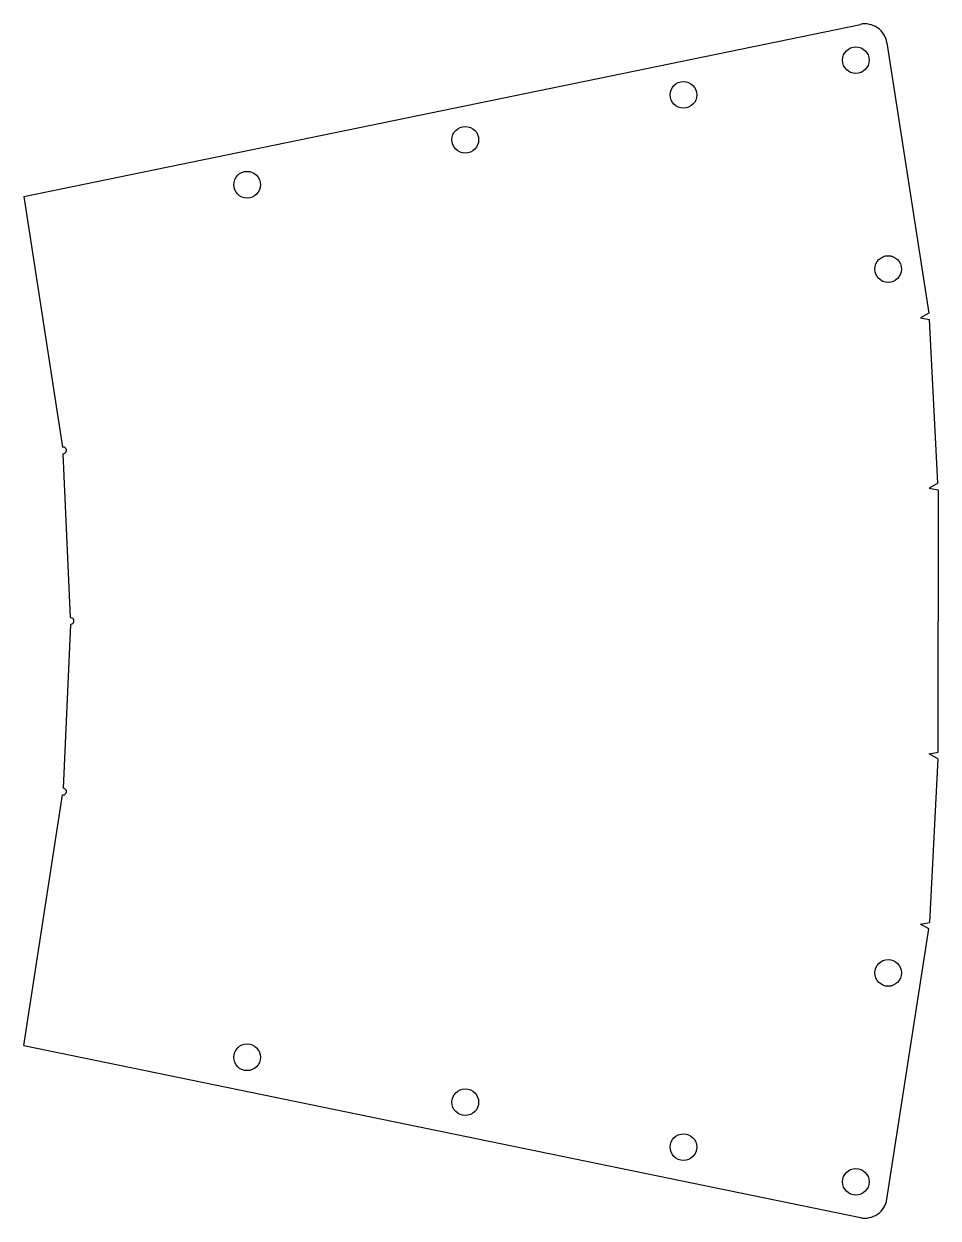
# Model space of a CAD drawing. Extents: x 2 to 413, y 4 to 540.
import ezdxf

# ---------------------------------------------------------------- set-up
doc = ezdxf.new("R2010")
doc.units = 0
doc.layers.get('0').update_dxf_attribs({"linetype": 'CONTINUOUS'})

msp = doc.modelspace()

# ---------------------------------------------------------------- linework, layer by layer
for p, q in [((1.75, 462.65), (377.81, 540.05)), ((389.71, 531.79), (408.5, 410.34)), ((1.75, 462.65), (19.17, 350.09)), ((408.5, 410.34), (404.76, 408.24)), ((404.76, 408.24), (408.81, 407.4)), ((412.66, 333.86), (408.81, 407.4)), ((22.68, 273.44), (19.47, 347.11)), ((412.66, 333.86), (408.77, 331.68)), ((408.77, 331.68), (412.74, 330.86)), ((412.74, 330.86), (412.74, 271.94)), ((22.68, 270.44), (19.47, 196.78)), ((412.74, 213.02), (412.74, 271.94)), ((408.77, 212.2), (412.74, 213.02)), ((412.66, 210.02), (408.77, 212.2)), ((412.66, 210.02), (408.81, 136.48)), ((1.75, 81.23), (19.17, 193.8)), ((404.76, 135.64), (408.81, 136.48)), ((408.5, 133.54), (404.76, 135.64)), ((389.71, 12.09), (408.5, 133.54)), ((1.75, 81.23), (377.81, 3.83))]:
    msp.add_line(p, q)
for centre in [(375.74, 523.96), (298.25, 508.36), (200.18, 488.18), (102.11, 467.99), (390.27, 430.08), (390.27, 113.8), (102.11, 75.89), (200.18, 55.7), (298.25, 35.52), (375.74, 19.92)]:
    msp.add_circle(centre, 6)
for centre, radius, start, end in [((379.82, 530.26), 10, 8.7971, 101.6308), ((19.4, 348.6), 1.5, 272.4967, 98.7971), ((22.74, 271.94), 1.5, 267.5033, 92.4967), ((19.4, 195.28), 1.5, 261.2029, 87.5033), ((379.82, 13.62), 10, 258.3692, 351.2029)]:
    msp.add_arc(centre, radius, start, end)

doc.saveas('drawing.dxf')
